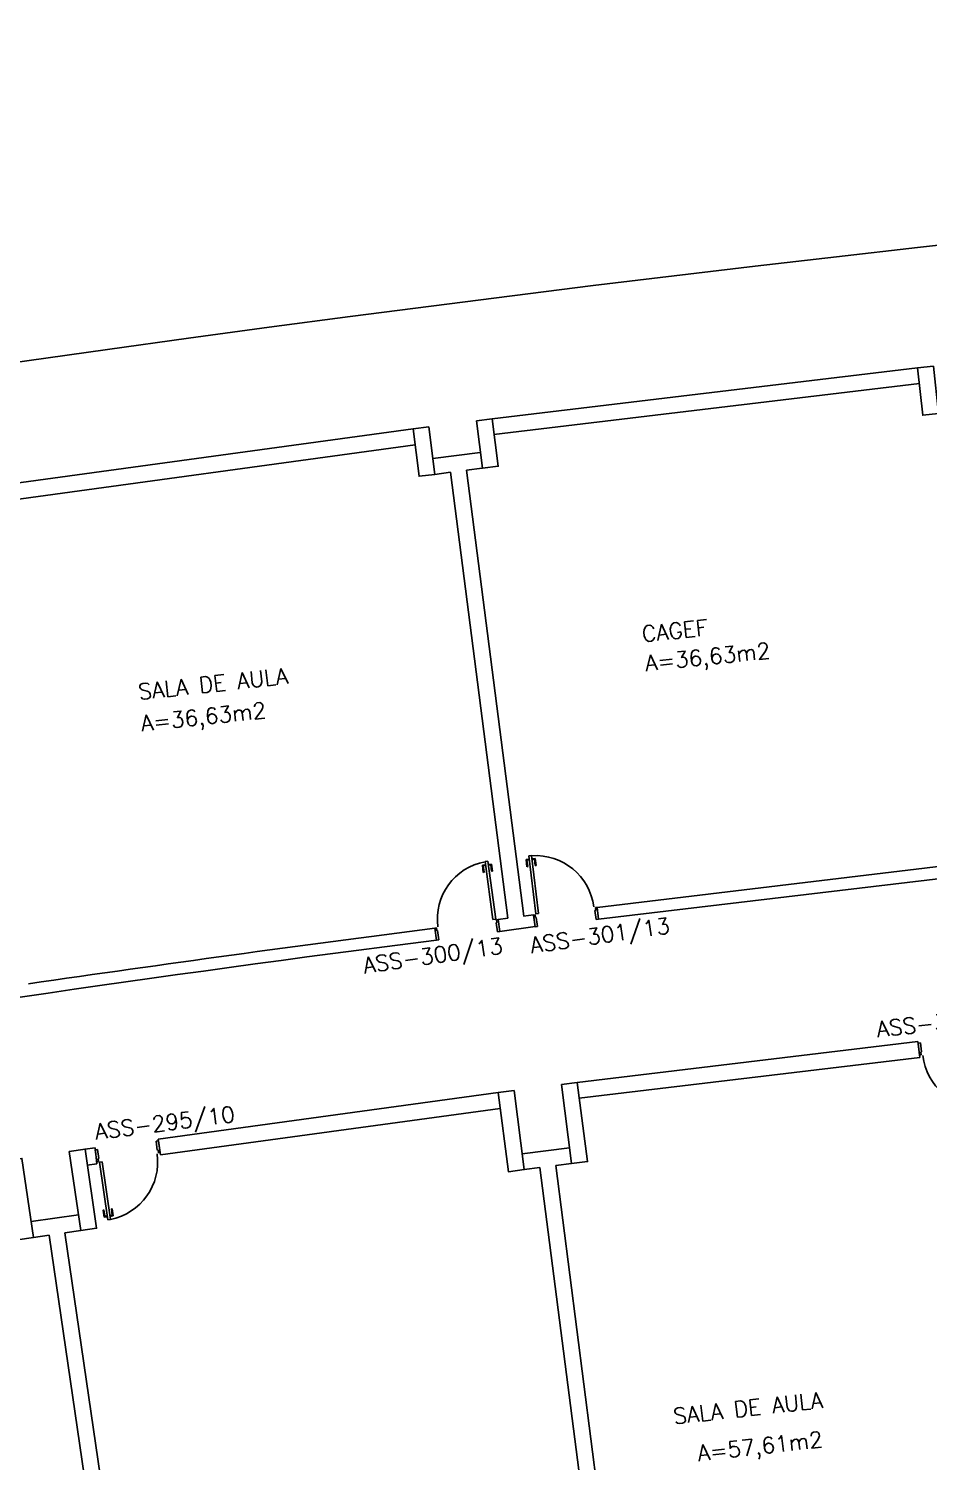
# Model space of a CAD drawing. Extents: x -152 to 150, y 325 to 437.
# Drawn here: x -52.52 to -41.23, y 358.69 to 376.66 of the extents above; entities that cross this region are included whole.
import ezdxf
from ezdxf.enums import TextEntityAlignment as Align

# ---------------------------------------------------------------- set-up
doc = ezdxf.new("R2010")
doc.units = 0
doc.header["$LTSCALE"] = 0.01
doc.header["$MEASUREMENT"] = 0
doc.layers.get('0').update_dxf_attribs({"linetype": 'CONTINUOUS'})
for name, color, linetype in [('ALV', 2, 'CONTINUOUS'), ('AREA', 2, 'CONTINUOUS'), ('ESQ', 1, 'CONTINUOUS'), ('ESTR', 3, 'CONTINUOUS'), ('PISO', 1, 'CONTINUOUS'), ('TEXTO', 2, 'CONTINUOUS'), ('TEXTO-ENDEREÇO', 2, 'CONTINUOUS')]:
    doc.layers.add(name, color=color, linetype=linetype)
doc.styles.add('UNB-100', font='simplex.shx', dxfattribs={"height": 3})
doc.styles.add('UNB-100-1', font='simplex.shx', dxfattribs={"height": 0.2})

# ---------------------------------------------------------------- blocks, each defined once
blk = doc.blocks.new('PE80-SSC')
at = {"color": 2}
for p, q in [((0.075, 0), (-0.075, 0)), ((-0.075, -0.03), (-0.075, 0)), ((0.075, 0), (0.075, -0.02)), ((0.777, 0.01), (0.687, 0.01)), ((0.687, 0), (0.687, 0.01)), ((0.777, 0.01), (0.777, -0.03)), ((0.04, -0.03), (-0.075, -0.03)), ((0.075, -0.02), (0.04, -0.02)), ((0.04, -0.03), (0.04, -0.02)), ((0.085, -0.03), (0.817, -0.03)), ((0.085, -0.03), (0.085, -0.065)), ((0.085, -0.065), (0.817, -0.065)), ((0.767, 0), (0.687, 0)), ((0.767, -0.095), (0.687, -0.095)), ((0.687, -0.095), (0.687, -0.105)), ((0.777, -0.105), (0.687, -0.105)), ((0.767, 0), (0.767, -0.03)), ((0.767, -0.095), (0.767, -0.065)), ((0.777, -0.105), (0.777, -0.065)), ((0.817, -0.065), (0.817, -0.03)), ((0.04, -0.771), (-0.075, -0.771)), ((-0.075, -0.771), (-0.075, -0.801)), ((0.075, -0.801), (-0.075, -0.801)), ((0.075, -0.802), (-0.075, -0.802)), ((0.04, -0.771), (0.04, -0.781)), ((0.075, -0.781), (0.04, -0.781)), ((0.075, -0.801), (0.075, -0.781))]:
    blk.add_line(p, q, dxfattribs=at)
at = {"color": 1}
blk.add_arc((0.085, -0.03), 0.731, 270, 357.3429, dxfattribs=at)

msp = doc.modelspace()

# ---------------------------------------------------------------- linework, layer by layer
at = {"layer": 'ALV'}
for p, q in [((-46.705, 371.767), (-41.37, 372.406)), ((-46.681, 371.568), (-41.346, 372.207)), ((-53.019, 370.91), (-47.696, 371.64)), ((-52.99, 370.712), (-47.67, 371.441)), ((-46.852, 371.345), (-47.447, 371.268)), ((-46.827, 371.146), (-47.025, 371.121)), ((-47.224, 371.096), (-47.422, 371.07)), ((-46.506, 365.505), (-47.224, 371.096)), ((-46.307, 365.53), (-47.025, 371.121)), ((-40.284, 366.252), (-45.388, 365.64)), ((-39.947, 366.136), (-45.371, 365.491)), ((-45.371, 365.491), (-45.388, 365.64)), ((-47.402, 365.231), (-47.423, 365.379)), ((-46.627, 365.488), (-46.506, 365.505)), ((-46.609, 365.339), (-46.627, 365.488)), ((-46.609, 365.339), (-46.166, 365.4)), ((-46.185, 365.545), (-46.31, 365.53)), ((-46.165, 365.396), (-46.185, 365.545)), ((-41.364, 363.957), (-45.636, 363.445)), ((-41.364, 363.957), (-41.341, 363.758)), ((-41.341, 363.758), (-45.612, 363.247)), ((-50.891, 362.734), (-46.629, 363.318)), ((-50.863, 362.536), (-46.602, 363.12)), ((-50.891, 362.734), (-50.863, 362.536)), ((-51.683, 362.625), (-51.81, 362.608)), ((-51.683, 362.625), (-51.659, 362.427)), ((-45.733, 362.626), (-46.328, 362.55)), ((-51.659, 362.427), (-51.783, 362.41)), ((-46.104, 362.377), (-46.302, 362.352)), ((-44.958, 353.45), (-46.104, 362.377)), ((-45.707, 362.428), (-45.906, 362.403)), ((-44.759, 353.476), (-45.906, 362.403)), ((-51.892, 361.787), (-52.485, 361.701)), ((-52.259, 361.532), (-52.456, 361.503)), ((-50.961, 352.626), (-52.259, 361.532)), ((-51.863, 361.589), (-52.061, 361.561)), ((-50.763, 352.655), (-52.061, 361.561))]:
    msp.add_line(p, q, dxfattribs=at)
for radius, end in [(307.863, 98.2741), (307.713, 99.26831)]:
    msp.add_arc((-8.212, 60.024), radius, 97.31713, end, dxfattribs=at)
at = {"layer": 'ESTR'}
for points in [[(-41.171, 372.428), (-41.105, 371.832), (-41.304, 371.81), (-41.37, 372.406)], [(-47.498, 371.665), (-47.421, 371.07), (-47.62, 371.045), (-47.696, 371.64)], [(-46.902, 371.742), (-46.826, 371.147), (-46.628, 371.172), (-46.704, 371.767)], [(-45.834, 363.42), (-45.707, 362.428), (-45.508, 362.454), (-45.636, 363.445)], [(-46.627, 363.318), (-46.429, 363.344), (-46.302, 362.352), (-46.5, 362.326)], [(-52.006, 362.579), (-51.862, 361.59), (-51.664, 361.618), (-51.808, 362.608)], [(-52.798, 362.464), (-52.6, 362.493), (-52.456, 361.503), (-52.654, 361.474)]]:
    msp.add_lwpolyline(points, close=True, dxfattribs=at)
at = {"layer": 'PISO'}
for radius, start, end in [(382.359, 89.98238, 109.98238), (375.744, 89.98207, 109.98207)]:
    msp.add_arc((0.463, 0.506), radius, start, end, dxfattribs=at)

# ---------------------------------------------------------------- block references
at = {"layer": 'ESQ'}
for p, rotation in [((-46.175, 365.47), 96.89122253891671), ((-40.557, 363.953), 276.3912225389126)]:
    msp.add_blockref('PE80-SSC', p, dxfattribs=dict(at, rotation=rotation))
at = {"layer": 'ESQ', "xscale": -1}
for p, rotation in [((-46.618, 365.413), 277.7430018513303), ((-51.671, 362.526), 98.24298233911873)]:
    msp.add_blockref('PE80-SSC', p, dxfattribs=dict(at, rotation=rotation))

# ---------------------------------------------------------------- texts
at = {"layer": 'AREA', "style": 'UNB-100'}
for s, rotation, p in [('A=36,63m2', 5.9282, (-44.776, 368.602)), ('A=36,63m2', 6.2008, (-51.097, 367.847)), ('A=57,61m2', 6.4878, (-44.116, 358.697))]:
    msp.add_text(s, height=0.2, rotation=rotation, dxfattribs=at).set_placement(p)
at = {"layer": 'TEXTO', "style": 'UNB-100'}
for s, rotation, p in [('CAGEF', 5.9282, (-44.815, 368.967)), ('SALA DE AULA', 6.2008, (-51.129, 368.243)), ('SALA DE AULA', 6.3271, (-44.421, 359.16))]:
    msp.add_text(s, height=0.2, rotation=rotation, dxfattribs=at).set_placement(p)
at = {"layer": 'TEXTO-ENDEREÇO', "style": 'UNB-100-1'}
for s, rotation, p in [('ASS-301/13', 8.2402, (-45.337, 365.191)), ('ASS-300/13', 8.2402, (-47.432, 364.938)), ('ASS-306/10', 6.2073, (-40.993, 364.108)), ('ASS-295/10', 7.3234, (-50.796, 362.84))]:
    msp.add_text(s, height=0.2, rotation=rotation, dxfattribs=at).set_placement(p, align=Align.CENTER)

doc.saveas('drawing.dxf')
